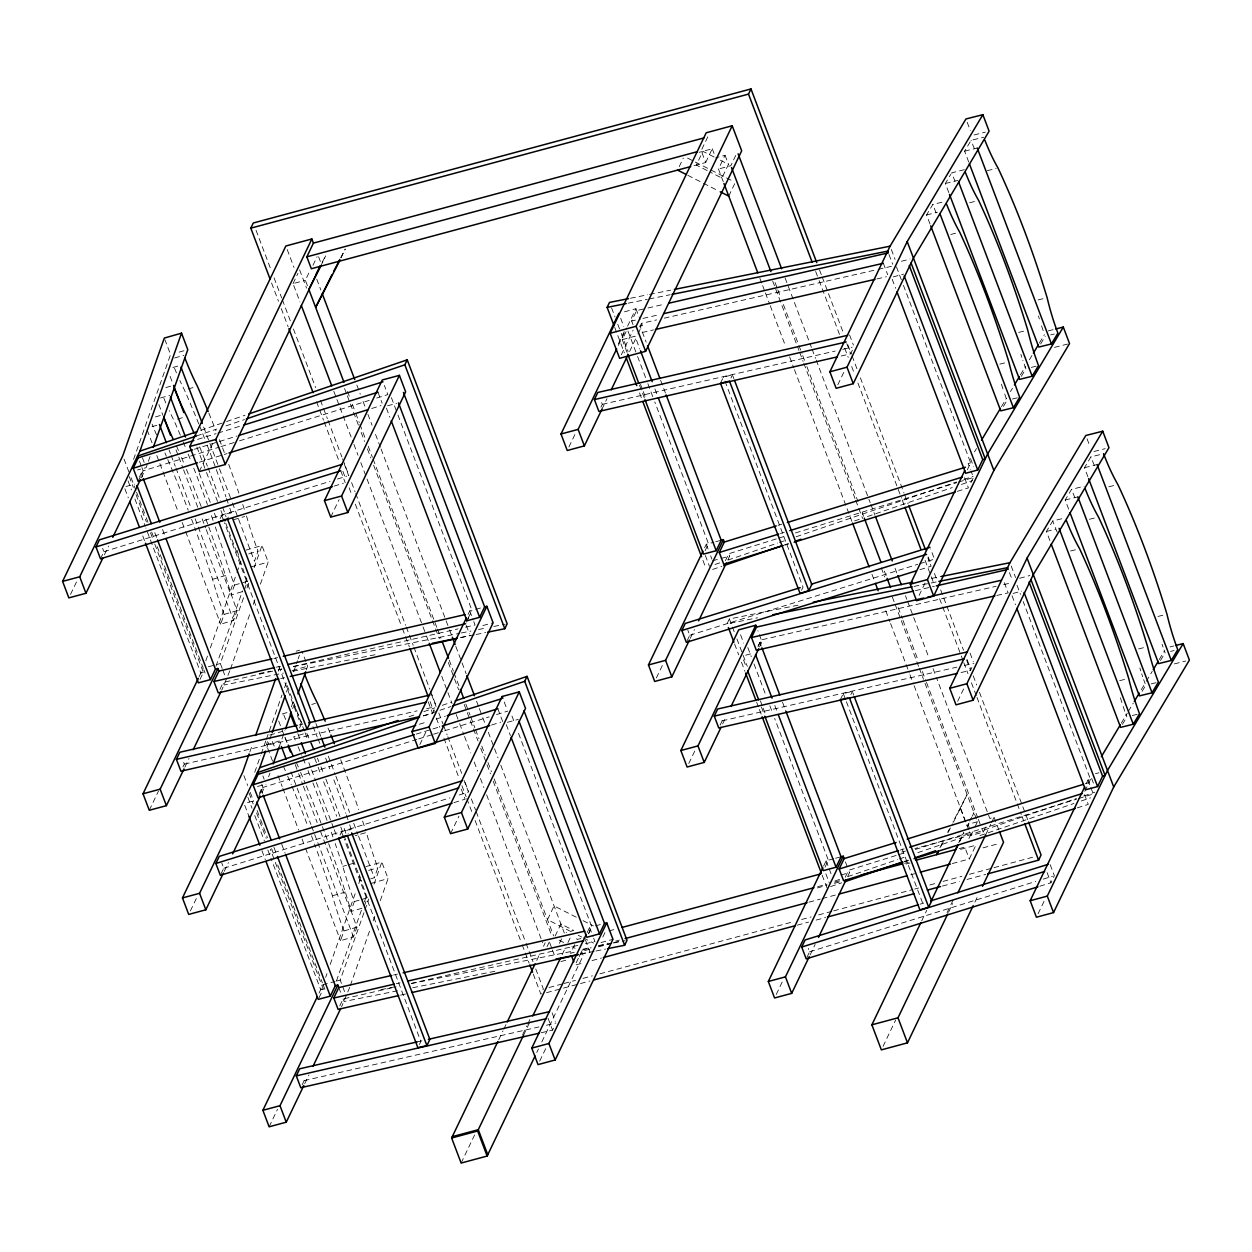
<?xml version="1.0" encoding="UTF-8"?>
<svg xmlns="http://www.w3.org/2000/svg" width="1252" height="1252" viewBox="0 0 1252 1252"><rect width="100%" height="100%" fill="white"/><g stroke="black" fill="none" stroke-linecap="round" stroke-linejoin="round"><path stroke-width="0.75" stroke-dasharray="5 3.75" d="M133.573 459.39L170.554 354.566L164.935 339.73M150.052 456.589L146.155 467.653L137.595 469.954M205.813 660.79L207.754 655.281M210.352 647.926L236.299 574.371M236.941 572.54L240.838 561.506M208.802 527.076A404.427 96.748 73.8 0 1 225.516 575.513A105.45 25.228 73.8 0 0 237.051 610.663L233.623 620.397L220.681 624.153L224.108 614.419A105.45 25.228 73.8 0 1 212.574 579.269A404.427 96.748 73.8 0 0 197.018 533.994M242.059 591.742L230.978 594.966L234.468 585.075A102.351 24.492 73.8 0 1 222.966 549.847A391.954 93.759 73.8 0 0 215.313 526.998M215.954 666.267L242.544 590.866M245.142 583.51L247.082 578.001M244.5 589.567L247.395 581.319A102.351 24.492 73.8 0 1 240.368 561.099M246.519 515.981A102.351 24.492 73.8 0 0 258.022 551.193L254.485 561.24L231.823 501.379M222.214 668.49L220.336 663.544L244.406 595.326M247.004 587.955L248.96 582.43M254.156 567.672L261.965 545.543L244.735 550.473M229.836 670.822L221.698 690.243M230.493 668.975L250.65 611.821M253.248 604.45L255.205 598.925M260.4 584.168L268.21 562.054L261.965 545.543M249.79 752.061L252.388 744.705M278.32 671.15L280.276 665.626M254.735 772.234L260.572 755.692M261.214 753.845L265.768 740.981M266.41 739.134L281.982 695.001M284.58 687.645L286.52 682.137M272.545 761.106L266.363 744.783L267.505 741.528M266.926 747.397L271.481 734.486M286.442 692.09L287.741 688.397M293.594 671.808L297.491 660.743M298.132 658.896L299.447 655.219M291.34 706.895L293.078 701.949A107.312 25.666 73.8 0 0 298.618 715.737M268.617 776.803L269.916 773.11M279.024 747.303L284.877 730.714M292.686 708.585L293.985 704.892M306.333 669.867L307.632 666.174L302.014 651.337M325.676 977.327L326.975 973.649M330.215 964.447L355.505 892.739M358.761 883.536L360.044 879.859M328.666 843.598A404.427 96.748 73.8 0 1 345.38 892.05A105.45 25.228 73.8 0 0 356.914 927.184L353.487 936.919L340.544 940.675L343.971 930.94A105.45 25.228 73.8 0 1 332.437 895.79A404.427 96.748 73.8 0 0 316.881 850.515M361.922 908.279L350.842 911.487L354.316 901.596A102.351 24.492 73.8 0 1 342.813 866.384A391.954 93.759 73.8 0 0 335.176 843.519M336.459 980.942L361.75 909.234M364.348 901.878L366.946 894.523M364.348 906.088L367.259 897.856A102.351 24.492 73.8 0 1 361.186 880.579M370.655 878.841L374.348 877.762L377.885 867.73A102.351 24.492 73.8 0 1 366.382 832.502L355.302 835.71M344.566 991.615L340.2 980.066L364.254 911.847M364.911 910.016L368.808 898.952M374.019 884.194L381.813 862.08L364.598 866.994M349.699 987.343L341.561 1006.764M350.341 985.496L369.856 930.189M373.112 920.971L375.052 915.447M380.264 900.689L388.073 878.575L381.813 862.08M70.519 594.387L77.233 580.396M139.582 476.762L141.257 473.287L143.792 472.599L141.899 467.606M100.489 558.815L103.885 551.709L102.601 548.329M138.143 481.316L143.135 470.877L219.131 447.183M104.401 554.793L108.595 546.06M141.273 477.841L143.792 472.599M199.271 471.55L212.762 443.396M293.046 283.625L297.976 273.312M307.429 285.722L305.378 280.291L310.324 269.994M312.984 265.299L317.1 256.707M320.715 266.207L325.645 255.909M341.107 257.724L345.223 249.132M220.164 518.563L221.651 515.448L230.431 512.725L227.457 518.923M199.162 676.596L203.215 668.145L163.386 562.946M200.038 679.382L203.372 672.418L153.918 541.834M149.27 810.279L158.472 791.076M219.914 689.382L223.247 682.418L224.218 684.985L283.375 673.122M182.948 766.944L184.31 764.111L183.027 760.715M184.826 767.194L189.021 758.446M330.7 517.123L339.089 499.642M190.382 910.908L197.08 896.917M259.446 793.283L261.12 789.809L263.64 789.12L261.762 784.143M221.025 873.912L223.748 868.246L221.823 863.16M258.835 796.1L262.998 787.398L416.853 739.431M224.264 871.329L228.459 862.581M261.965 792.626L263.64 789.12M299.494 728.038L300.981 724.939L224.421 522.741M340.028 835.084L341.514 831.985L350.294 829.247L348.056 833.895M679.21 166.672L683.326 158.081M468.06 614.403L469.735 610.913L471.941 610.319L397.604 414.036M467.763 619.004L471.941 610.319M466.48 622.009L470.642 613.323M707.771 136.891L701.183 150.631L705.69 162.525L692.559 166.062M423.223 715.784L432.691 713.609L435.399 707.943M419.843 744.58L426.541 730.589M568.924 446.995L576.468 431.251M618.363 343.815L624.232 331.577M705.69 162.525L712.263 148.785L699.148 152.321M618.347 345.442L626.72 327.946M627.565 326.209L635.938 308.712L622.244 312.405M627.08 352.375L622.26 339.668L627.268 329.229M633.027 324.659L631.65 321.013L636.642 310.574L646.11 308.399M621.305 354.801L633.121 330.137M319.025 993.133L323.079 984.682L335.066 981.443M600.929 407.166L602.29 404.333L601.007 400.937M639.819 326.835L641.478 323.345L656.627 319.902M319.072 997.641L323.235 988.955L270.354 849.279M601.962 409.154L606.985 398.668M629.615 351.452L637.158 335.708M637.988 333.955L642.182 325.207L641.478 323.345M723.265 181.681L718.476 169.036L725.064 155.295L715.69 157.815L728.476 164.325L721.903 178.066L710.698 172.369M269.133 1126.8L277.49 1109.35M735.753 155.404L730.824 165.702L718.476 169.036M339.777 1005.904L343.095 998.955L396.117 986.858M302.139 1084.889L304.173 1080.632L302.89 1077.252M728.742 196.126L735.331 182.385M304.69 1083.716L308.884 1074.967M450.563 833.66L458.952 816.163M720.463 383.222L723.437 377.008L732.467 374.943L733.844 378.589M730.98 378.057L732.467 374.943M419.357 1044.575L420.844 1041.461L344.269 839.263M704.594 547.781L706.269 544.276L713.922 542.21M705.142 550.645L708.476 543.681L654.796 401.923M656.377 677.942L663.075 663.951M687.019 640.946L689.742 635.28L687.817 630.194M725.393 560.708L728.727 553.76L776.929 538.72M690.259 638.363L694.453 629.615M727.96 559.66L729.634 556.154L728.727 553.76M498.734 1039.739L502.96 1030.912M503.805 1029.16L506.34 1023.87M536.732 960.409L540.113 953.367M543.493 946.309L545.183 942.787M547.061 946.653L549.534 941.504M555.168 936.011L560.927 923.992L573.713 930.502L566.217 932.521M559.409 943.319L561.866 938.171M461.127 1163.061L474.618 1134.922M522.647 1034.653L526.873 1025.873M527.702 1024.105L530.238 1018.831M523.539 1035.201L531.083 1019.457M562.101 954.728L565.45 947.733M567.954 942.521L570.427 937.372M841.188 356.006L850.656 353.831L852.69 349.574M837.807 384.802L844.521 370.811M798.072 605.185L729.368 618.957L726.989 623.903L757.538 617.784M574.668 944.681L570.552 953.273L574.308 952.256M587.078 932.677L589.598 927.435L591.789 926.84L518.156 732.373M588.471 933.789L591.789 926.84M588.847 933.319L590.506 929.845L586.718 930.706M578.346 958.296L575.059 965.167L584.481 962.616M579.175 956.575L581.648 951.426L591.069 948.875M536.748 1052.494L538.438 1048.973M541.819 1041.914L583.197 955.542L581.648 951.426M541.193 1032.744L552.539 1030.146L553.9 1027.297M539.706 1061.101L546.404 1047.11M602.791 937.106L605.264 931.957M688.788 763.517L695.486 749.525M720.103 725.111L722.154 720.855L720.87 717.474M758.18 645.813L759.839 642.323L762.045 641.744L757.883 630.758M758.008 646.83L761.341 639.882L996.122 586.312M722.654 723.938L726.019 716.942M759.526 646.987L762.045 641.744M801.53 590.271L803.017 587.157L723.437 377.008M840.327 699.743L843.3 693.53L852.33 691.48L853.707 695.11M850.844 694.578L852.33 691.48M967.327 469.797L970.66 462.833L902.661 283.265M970.91 482.662L973.414 477.45L970.942 470.955M919.078 595.451L925.776 581.46M823.613 866.055L826.132 860.797L833.785 858.747M825.005 867.167L828.339 860.202L774.659 718.445M776.24 994.479L782.938 980.488M845.256 877.229L848.59 870.281L896.776 855.257M806.883 957.483L809.606 951.802L808.322 948.421M810.122 954.885L815.146 944.384M847.823 876.181L849.498 872.691L848.59 870.281M961.051 672.527L970.519 670.368L971.881 667.519M957.67 701.323L964.369 687.332M939.955 847.792L943.241 840.921M953.429 822.126L967.06 794.691L952.944 822.079M958.703 842.737L963.696 832.564M921.691 920.862L926.746 910.298M959.674 841.579L963.837 832.893M968.97 823.065L967.327 826.492L960.472 808.432M972.256 816.194L973.899 812.751L969.643 821.015M968.907 838.496L971.364 833.347L914.915 848.543M985.668 827.024L983.196 832.173L970.848 835.491L974.15 828.621M974.964 826.915L977.436 821.75L924.179 681.104M952.318 863.551L969.283 858.982L975.871 845.241L957.013 850.311M883.051 1046.359L895.696 1019.973M947.091 912.677L953.836 898.607M948.547 912.254L952.772 903.459M985.637 834.865L990.692 824.317M991.537 822.564L994.057 817.274L989.784 818.432L936.543 677.833M974.901 902.129L978.266 895.102M1086.313 783.549L1087.988 780.043L1090.523 779.37L1023.213 601.602M1084.795 791.311L1090.523 779.37M1039.817 886.213L1050.944 882.754L1054.341 875.664L1049.849 863.802M1038.096 913.725L1044.81 899.734M322.187 262.372L325.598 255.768M340.747 257.693L345.161 249.132M947.654 832.361L949.423 828.934M941.066 846.102L944.603 839.247M948.124 832.408L952.537 823.847M959.658 841.36L963.915 833.096M930.017 224.03L926.574 214.953L932.834 204.467L945.479 201.322M948.781 192.558L945.338 183.496L950.784 174.357M968.735 162.056L964.619 151.179L971.067 140.349L983.712 137.219M974.494 451.878L976.497 448.529M1001.443 406.681L1006.436 398.308M1010.427 391.61L1012.43 388.261M1020.411 374.88L1025.404 366.507M1029.394 359.809L1032.399 354.785M1039.379 343.079L1044.371 334.707M1003.447 406.352L1007.015 400.358A105.45 36.261 76.1 0 1 1003.963 391.86M1021.335 376.336L1025.873 368.73A102.351 35.197 76.1 0 1 1022.821 360.2M1040.647 343.971L1045.248 336.24M1049.88 540.551L1046.437 531.474L1052.697 520.988L1065.342 517.858M1068.645 509.079L1065.202 500.017L1071.555 489.36L1084.201 486.214M1087.91 476.777L1084.467 467.7L1090.93 456.87L1103.575 453.74M1121.307 723.202L1127.301 713.155M1128.302 711.48L1133.295 703.123M1141.276 689.727L1145.267 683.029M1146.269 681.354L1152.247 671.322M1159.242 659.601L1164.235 651.228M1122.402 724.376L1126.878 716.88A105.45 36.261 76.1 0 1 1125.83 714.078M1142.106 691.339L1145.736 685.251A102.351 35.197 76.1 0 1 1143.671 679.601M1160.494 660.508L1165.111 652.777A102.351 35.197 76.1 0 1 1164.063 649.96M200.743 430.375L224.703 422.19M226.549 421.548L244.985 415.257M196.533 435.946L216.799 429.029M226.017 425.883L244.453 419.577M714.986 564.48L720.51 562.602M727.881 560.082L777.664 543.071M779.511 542.445L786.882 539.925M796.1 536.779L956.481 481.989M963.852 479.469L973.07 476.323M712.607 569.441L721.825 566.295M784.503 544.886L788.197 543.618M854.553 520.942L860.093 519.064M867.464 516.544L952.256 487.576M961.473 484.43L972.538 480.643M409.091 716.676L416.462 714.156M423.833 711.637L434.898 707.85M442.269 705.33L451.487 702.184M423.301 715.956L438.059 710.917M439.906 710.291L450.955 706.504M834.849 881.017L840.374 879.123M847.745 876.603L897.527 859.608M899.359 858.966L906.745 856.446M917.794 852.675L1076.329 798.51M1083.716 796.006L1094.764 792.219M830.624 886.588L841.688 882.817M904.367 861.407L908.06 860.14M979.94 835.585L1073.966 803.471M1081.337 800.951L1090.555 797.806M220.994 446.604L237.677 441.408M239.523 440.829L369.277 400.374M376.695 398.058L387.823 394.599L384.364 385.475M199.303 462.238L227.113 453.568M371.703 408.496L380.968 405.601M103.885 551.709L330.09 481.347M337.508 479.031L346.773 476.151M334.096 486.12L343.377 483.241M778.775 538.141L786.193 535.84M795.458 532.945L956.731 482.662M958.578 482.083L973.414 477.45M784.894 545.105L788.603 543.947M957.295 491.347L968.406 487.889L964.103 476.511M689.742 635.28L917.794 564.323M919.641 563.744L934.477 559.128L930.627 548.971M919.954 569.691L931.081 566.233L927.873 557.766M418.7 738.852L431.674 734.814M433.536 734.235L442.801 731.34M444.663 730.777L489.141 716.895M496.559 714.595L507.686 711.12M491.567 725.018L500.831 722.138M223.748 868.246L449.953 797.868M459.218 794.989L468.483 792.093L463.991 780.246M453.96 802.657L465.087 799.183L460.595 787.336M898.639 854.678L904.194 852.941M915.322 849.466L1076.579 799.183M1078.441 798.604L1093.262 793.971L1090.805 787.477M904.758 861.642L908.467 860.484M1077.143 807.884L1088.27 804.41L1084.576 794.66M920.063 904.194L923.773 903.036M809.606 951.802L1035.795 881.424M1043.213 879.123L1052.494 876.243M197.534 439.405L216.08 433.646M217.926 433.067L240.181 426.149M194.389 449.249L237.051 436.009M778.087 525.37L781.796 524.228M780.512 533.508L784.221 532.35M419.389 724.251L426.807 721.95M436.087 719.071L445.352 716.191M416.243 734.11L440.36 726.63M1085.249 783.768L1088.958 782.61M900.36 850.03L904.069 848.887M174.607 357.978L183.841 355.302M172.917 367.493L180.304 365.349M165.827 387.572L171.368 385.96M188.191 388.996L193.731 387.384M160.491 397.995L169.724 395.319M155.483 416.916L161.023 415.304M152.04 426.65L157.595 425.038M177.549 419.123L183.105 417.511M233.592 519.721L244.672 516.513M248.788 553.885L258.022 551.193M212.574 579.269L225.516 575.513M234.468 585.075L247.395 581.319M224.108 614.419L237.051 610.663M311.748 704.453L315.441 703.374M282.201 713.984L287.741 712.372M269.79 735.049L282.733 731.293M266.363 744.783L279.306 741.027L280.667 744.658M342.813 866.384L346.522 865.304M348.369 864.772L355.756 862.628M368.651 870.406L377.885 867.73M332.437 895.79L345.38 892.05M354.316 901.596L359.872 900M361.718 899.452L367.259 897.856M343.971 930.94L356.914 927.184M179.161 352.109L187.784 349.652M250.979 566.968L268.21 562.054M296.223 651.165L299.666 650.179M292.139 670.602L307.632 666.174M370.842 883.489L388.073 878.575M294.799 283.14L305.378 280.291M642.182 325.207L639.975 325.802L646.173 342.156M901.456 261.292L910.016 258.992M622.26 339.668L634.983 336.24L639.803 348.964M387.541 405.805L396.634 403.363M893.208 276.911L903.537 274.125M125.92 486.496L134.527 484.18M208.348 666.768L220.336 663.544M970.66 462.833L968.14 463.522L970.331 469.328M203.372 672.418L200.852 673.106L145.889 528M715.737 541.725L721.183 540.254M475.572 609.333L481.018 607.877M712.513 560.771L719.368 558.924M721.074 558.47L729.634 556.154M482.834 625.562L493.1 622.792M1019.613 578.283L1029.88 575.513M257.458 786.475L266.019 784.175M745.754 655.203L753.031 653.247M507.404 722.326L518.312 719.399M1013.071 593.432L1021.679 591.116M247.505 802.563L254.391 800.701M1095.5 773.705L1098.927 772.781M336.772 980.989L340.2 980.066M323.235 988.955L320.7 989.628L272.623 862.659M835.6 858.246L841.047 856.791M977.436 821.75L967.952 824.317L970.003 829.732M595.436 925.87L600.882 924.399M580.881 938.515L577.141 939.532L575.763 935.917M609.035 930.94L614.701 929.407M901.706 852.111L905.478 851.094M840.937 874.991L849.498 872.691M600.976 942.553L612.964 939.313M581.804 950.237L591.179 947.717M598.675 945.698L608.112 943.147M615.671 941.113L619.443 940.096M817.712 886.698L827.149 884.162M834.693 882.128L840.358 880.594M904.57 863.301L908.342 862.284M959.157 848.606L964.791 847.088L969.283 858.982M598.612 946.841L611.821 943.288M613.715 942.787L621.258 940.753M817.431 887.918L826.852 885.367M834.395 883.349L840.061 881.815M906.088 864.037L909.86 863.019M560.912 961.552L568.345 959.548M983.023 847.854L999.816 843.332M592.039 960.581L601.461 958.046M808.948 902.16L820.279 899.108M822.157 898.607L835.366 895.055M910.814 874.725L914.586 873.708M549.018 987.515L562.226 983.962M564.104 983.462L575.419 980.41M582.962 978.375L592.384 975.84M599.927 973.806L794.097 921.519M801.64 919.484L811.077 916.949M818.605 914.915L831.813 911.362M833.691 910.846L912.88 889.53M914.758 889.014L918.53 887.997M929.845 884.961L935.494 883.427M943.038 881.392L961.896 876.322M969.439 874.287L992.053 868.199M993.947 867.683L1033.526 857.025M546.545 992.679L561.632 988.626M563.51 988.11L578.596 984.056M580.49 983.54L589.911 981.005M797.289 925.15L808.604 922.098M816.132 920.079L825.569 917.528M942.443 886.056L959.423 881.486M966.951 879.452L985.809 874.381M974.072 134.981L985.355 132.133M1048.253 330.872L1053.887 329.448M1054.497 347.383L1067.659 344.05M1093.935 451.502L1105.219 448.654M1169.994 646.924L1173.75 645.985M1174.36 663.904L1185.644 661.04M964.619 151.179L977.264 148.033M964.337 169.693L951.692 172.839A107.312 36.887 76.1 0 0 955.041 181.211M987.186 170.71L996.216 168.472M945.338 183.496L957.983 180.351M969.627 202.746L975.042 201.4M926.574 214.953L937.419 212.261M950.706 234.468L956.121 233.122M1038.096 299.932L1043.511 298.586M1018.721 332.406L1025.951 330.622M1050.663 334.894L1054.278 334.002M999.8 364.129L1007.031 362.329M1031.304 367.384L1038.518 365.584M1012.43 399.012L1019.66 397.228M1084.467 467.7L1097.112 464.57M1108.849 486.793L1116.08 484.993M1065.202 500.017L1077.847 496.872M1089.475 519.283L1094.905 517.937M1046.437 531.474L1055.467 529.236M1070.57 550.99L1075.984 549.644M1157.943 616.453L1165.174 614.654M1138.584 648.927L1145.799 647.143M1170.526 651.431L1174.141 650.524M1119.664 680.65L1126.894 678.866M1151.167 683.905L1158.382 682.121M1132.293 715.534L1139.523 713.75M648.004 307.976L665.031 304.064M631.65 321.013L635.421 320.136M642.996 318.399L660.039 314.502M602.29 404.333L835.131 351.076M842.69 349.339L852.158 347.18M273.828 658.474L277.6 657.597M276.395 667.159L280.182 666.299M299.087 724.986L302.874 724.11M915.478 590.647L934.399 586.296M184.31 764.111L417.151 710.854M426.619 708.695L434.194 706.957M722.154 720.855L956.872 667.159M964.447 665.438L973.915 663.263M393.676 974.995L397.463 974.119M396.258 983.696L400.045 982.82M417.057 1041.93L422.738 1040.631M304.173 1080.632L538.908 1026.937M546.482 1025.216L555.935 1023.056M664.202 318.165L876.259 269.79M878.153 269.368L891.408 266.332M642.166 332.484L653.528 329.902M876.948 278.93L886.416 276.77M225.141 681.996L276.254 670.336M278.147 669.898L281.935 669.038L278.116 669.71M293.297 666.455L458.029 628.88M465.603 627.158L475.071 624.998L473.804 621.665M280.73 678.615L284.517 677.739M460.611 637.597L470.063 635.437M1003.697 584.59L1011.272 582.869M996.795 595.451L1008.157 592.869L1003.212 579.801M411.266 983.399L577.892 945.417M585.466 943.679L594.935 941.52L593.667 938.186M400.593 995.137L406.274 993.838M580.458 954.118L589.927 951.958L585.513 940.268M630.507 298.226L647.675 294.783M649.585 294.392L670.587 290.182M628.128 303.172L647.221 299.353M649.131 298.962L670.117 294.752M259.039 673.529L270.479 671.244M293.391 666.643L459.437 633.356M461.346 632.964L470.893 631.055M478.53 629.521L486.167 627.988M493.804 626.47L505.245 624.169M292.921 671.213L376.899 654.373M460.892 637.534L474.242 634.858M476.151 634.482L485.698 632.557M931.676 578.393L941.222 576.483M914.038 586.405L936.95 581.82M380.796 989.675L396.07 986.607M411.345 983.556L573.572 951.019M583.119 949.11L590.756 947.576M598.393 946.043L611.743 943.366M613.652 942.991L625.108 940.69M397.51 990.802L344.081 1001.522L343.095 998.955M412.784 987.734L494.853 971.286M580.74 954.071L594.105 951.379M596.015 951.004L605.561 949.094M714.094 157.001L702.888 151.304L696.315 165.045L709.101 171.555M687.551 158.096L733.625 181.524M687.802 175.311L718.507 190.93M576.264 917.2L554.073 905.916L547.5 919.657L569.676 930.94M583.088 920.674L593.323 925.885M578.205 935.275L581.617 937.012M583.322 937.889L593.558 943.085M559.143 940.174L567.14 944.243M571.929 946.668L575.137 948.296M967.186 122.258L970.316 130.505M1087.049 438.795L1089.553 445.383M891.33 249.477L895.07 259.367M970.503 458.576L973.633 466.824M1011.193 565.998L1015.56 577.548M1091.619 778.4L1094.107 784.988M896.479 266.942L901.972 281.45M1017.031 585.279L1020.458 594.356M888.967 254.485L892.676 264.266M1009.456 572.633L1012.539 580.803M1087.988 780.043L1090.195 785.865M892.175 279.196L895.603 288.257M1012.039 595.717L1015.466 604.779M883.364 263.28L887.684 274.704M849.56 334.894L853.41 345.051M970.065 653.106L973.273 661.572M819.528 269.947L821.609 275.424M822.298 277.255L843.754 333.94M847.917 344.895L851.376 354.05M852.064 355.865L856.916 368.667M860.374 377.807L903.991 492.991M904.68 494.822L908.138 503.961M928.217 556.983L930.987 564.292M934.446 573.432L937.216 580.756M940.69 589.895L963.524 650.226M966.998 659.366L970.457 668.505M973.227 675.83L976.685 684.969M979.455 692.278L1027.923 820.263M846.806 343.674L850.656 353.831M966.669 660.195L970.519 670.368M1047.095 872.597L1050.944 882.754M815.662 271.449L818.432 278.758M819.137 280.589L839.904 335.442M844.74 348.244L848.214 357.383M851.673 366.523L854.443 373.832M857.902 382.971L901.518 498.155M902.207 499.986L904.288 505.464M925.056 560.317L930.596 574.95M931.285 576.765L934.055 584.089M939.595 598.706L963.132 660.868M963.821 662.699L967.984 673.67M971.442 682.809L976.294 695.611M976.983 697.442L1021.288 814.457M1021.976 816.273L1024.058 821.766M994.057 817.274L998.799 829.81M785.114 277.96L811.39 347.336M812.078 349.167L815.537 358.291M816.226 360.122L870.156 502.553M870.86 504.368L875.007 515.323M895.055 568.283L897.121 573.76M905.431 595.67L906.808 599.317M907.497 601.148L928.937 657.754M933.084 668.709L935.854 676.017M775.082 282.561L777.148 288.038M777.836 289.869L780.606 297.178M783.376 304.486L802.047 353.784M802.735 355.599L806.194 364.739M806.883 366.554L858.043 501.676M862.19 512.631L863.583 516.293M884.319 571.068L887.089 578.361M898.153 607.58L902.301 618.535M902.989 620.366L918.201 660.54M922.348 671.495L925.807 680.618M926.496 682.45L977.671 817.572M978.36 819.387L981.13 826.696M981.818 828.527L983.196 832.173M725.064 155.295L728.476 164.325M772.672 281.043L798.964 350.45M799.652 352.281L803.111 361.421M803.815 363.236L854.991 498.421M855.695 500.252L862.612 518.516M881.283 567.845L884.741 576.969M892.347 597.063L894.429 602.541M895.117 604.372L918.639 666.487M919.328 668.302L923.475 679.273M712.263 148.785L715.002 156.015M759.87 278.335L761.952 283.813M762.64 285.644L764.706 291.121M765.41 292.952L769.557 303.907M770.246 305.738L785.458 345.928M789.621 356.883L793.768 367.853M794.457 369.669L851.876 521.302M871.94 574.277L874.006 579.754M885.774 610.804L889.922 621.774M890.61 623.59L909.281 672.919M909.985 674.75L913.444 683.874M914.132 685.705L968.782 830.013M969.471 831.844L970.848 835.491M843.3 693.53L922.88 903.694M635.938 308.712L640.101 319.698M845.429 861.939L847.322 866.947M660.633 380.326L665.438 393.05M759.839 642.323L761.216 645.969M782.547 702.309L785.99 711.386M654.937 388.934L657.003 394.396M774.8 705.471L777.555 712.732M627.956 331.044L636.892 354.676M637.581 356.491L647.221 381.938M647.91 383.754L654.107 400.108M747.82 647.566L751.263 656.658M754.001 663.936L765.708 694.829M769.839 705.737L771.905 711.183M620.695 318.274L623.809 326.522M706.269 544.276L708.147 549.221M710.651 555.825L711.887 559.128M740.558 634.795L743.672 643.043M826.132 860.797L828.636 867.401M829.262 869.044L831.125 874.006M611.571 307.898L615.014 316.991M617.784 324.268L620.538 331.561M621.227 333.376L628.113 351.577M640.523 384.348L642.589 389.81M643.278 391.626L645.343 397.087M705.314 555.45L709.461 566.373M729.368 618.957L734.188 631.697M736.943 638.974L742.467 653.544M743.156 655.359L747.288 666.283M760.387 700.87L762.452 706.331M763.141 708.147L765.895 715.44M825.866 873.802L829.309 882.895M639.475 385.1L644.295 397.823M743.5 659.82L746.255 667.097M761.404 707.067L764.143 714.344M614.716 327.414L624.372 352.892M639.537 392.94L641.603 398.402M702.951 560.411L705.705 567.688M734.58 643.935L738.711 654.859M741.466 662.136L744.909 671.244M756.631 702.184L758.696 707.646M759.385 709.461L761.451 714.923M822.11 875.117L826.946 887.856M391.422 397.682L396.915 412.221M511.958 716.019L514.713 723.296M469.735 610.913L473.178 619.99M504.227 701.996L506.997 709.289M589.598 927.435L593.041 936.512M386.414 408.105L389.857 417.198M506.277 724.642L510.409 735.534M377.979 392.252L382.126 403.207M466.276 625.421L469.437 633.762M497.842 708.773L502.678 721.559M318.603 256.801L321.341 264.031M316.756 279.196L320.856 290.041M356.836 385.037L360.294 394.177M363.064 401.485L365.146 406.963M367.9 414.287L372.063 425.242M375.522 434.381L380.358 447.183M381.062 448.998L448.889 628.113M449.578 629.944L451.643 635.421M455.806 646.392L461.346 661.009M462.035 662.84L466.182 673.811M476.558 701.23L478.64 706.707M479.328 708.538L482.098 715.847M482.787 717.678L485.557 724.986M488.327 732.295L493.867 746.912M494.556 748.743L498.014 757.883M500.784 765.191L564.339 933.022M347.477 391.469L349.558 396.947M352.328 404.255L355.099 411.564M355.787 413.395L359.246 422.534M359.934 424.365L365.474 438.982M368.245 446.291L372.392 457.262M373.096 459.093L436.76 627.236M437.449 629.067L440.907 638.207M449.218 660.133L453.365 671.103M454.069 672.934L459.594 687.551M465.822 704L469.985 714.97M470.674 716.786L474.821 727.756M475.525 729.587L478.984 738.727M481.754 746.035L485.213 755.175M487.983 762.484L491.441 771.623M494.211 778.932L553.65 935.917M299.619 269.884L306.537 288.132M344.566 388.558L346.647 394.036M347.336 395.867L358.401 425.085M361.155 432.394L364.614 441.518M367.384 448.826L370.842 457.95M373.612 465.259L439.295 638.723M448.279 662.449L453.819 677.066M454.507 678.881L458.655 689.836M464.179 704.453L478.014 740.965M480.784 748.273L486.308 762.875M486.997 764.706L490.455 773.83M493.225 781.138L551.991 936.339M287.209 249.555L293.985 267.459M549.753 942.866L551.788 948.233M552.461 950.018L554.495 955.386M293.735 285.44L299.948 301.873M333.83 391.344L339.37 405.961M340.059 407.776L353.189 442.472M353.893 444.303L358.041 455.258M360.795 462.567L366.335 477.168M367.024 479L422.347 625.061M423.035 626.892L425.79 634.201M426.494 636.032L428.56 641.509M441.706 676.19L447.23 690.807M447.919 692.622L452.066 703.577M456.213 714.532L458.983 721.841M459.672 723.672L463.819 734.627M464.523 736.458L470.736 752.89M474.195 762.014L477.654 771.138M480.424 778.447L483.882 787.571M486.637 794.879L542.648 942.787M256.05 230.305L270.589 268.695M274.047 277.834L281.669 297.945M282.357 299.776L290.667 321.717M293.438 329.026L315.598 387.541M320.434 400.343L327.367 418.622M328.055 420.453L341.906 457.011M342.594 458.842L348.823 475.29M351.593 482.615L355.052 491.754M355.74 493.585L405.585 625.217M406.29 627.049L413.207 645.328M413.896 647.159L429.827 689.21M430.516 691.041L436.056 705.658M438.826 712.967L442.973 723.938M443.678 725.769L447.136 734.908M447.825 736.739L461.675 773.313M465.134 782.453L468.592 791.593M471.362 798.901L475.525 809.872M476.214 811.703L525.37 941.504M526.059 943.335L532.976 961.614M535.746 968.938L543.368 989.049L540.895 994.213L533.274 974.103M344.144 463.725L348.619 475.572M431.596 694.672L436.087 706.519M552.101 1012.884L555.293 1021.35M271.574 282.999L278.507 301.294M281.262 308.602L288.195 326.882M316.584 401.845L323.501 420.124M324.19 421.955L339.433 462.176M342.892 471.315L345.662 478.624M349.12 487.779L351.89 495.088M355.349 504.227L401.735 626.72M402.424 628.551L409.357 646.83M430.125 701.683L433.583 710.823M436.353 718.132L439.812 727.271M443.959 738.242L459.202 778.462M461.972 785.787L466.12 796.757M466.808 798.588L472.348 813.205M475.118 820.514L521.505 943.022M522.194 944.837L529.126 963.132M340.747 470.815L345.223 482.662M428.2 701.762L432.691 713.609M548.063 1018.283L552.539 1030.146M203.653 427.01L209.147 441.533M209.835 443.349L218.771 466.918M219.46 468.733L231.135 499.564M315.958 723.593L320.762 736.286M328.321 756.239L335.192 774.378M335.88 776.193L349.621 812.47M353.737 823.346L357.853 834.239M358.541 836.054L374.348 877.762M170.115 376.351L172.854 383.613M196.908 447.089L205.829 470.674M206.517 472.489L217.504 501.504M220.947 510.581L225.063 521.458M225.751 523.273L240.853 563.181M287.224 685.626L304.392 730.965M305.081 732.78L307.835 740.042M314.706 758.18L317.445 765.426M318.133 767.241L320.888 774.503M323.626 781.764L336.678 816.226M340.794 827.102L361.405 881.518M221.651 515.448L223.732 520.926M341.514 831.985L343.58 837.447M199.271 473.319L210.258 502.334M214.374 513.21L217.128 520.472M297.835 733.609L300.59 740.871M308.821 762.625L310.887 768.071M311.576 769.886L315.692 780.763M316.38 782.578L333.548 827.932M334.237 829.747L336.303 835.178M158.847 404.506L162.979 415.398M176.031 449.859L178.081 455.29M178.77 457.105L182.902 467.998M183.575 469.813L198.004 507.905M202.12 518.782L205.563 527.843M206.251 529.659L230.978 594.966M278.711 721.042L284.204 735.55M284.893 737.365L286.958 742.796M295.206 764.565L297.945 771.827M298.633 773.642L302.749 784.519M303.438 786.334L317.179 822.611M320.606 831.672L350.842 911.487M169.051 449.891L170.429 453.521M171.117 455.337L175.233 466.213M175.922 468.029L191.04 507.936M195.155 518.813L233.623 620.397M290.98 771.858L310.887 824.458M311.576 826.273L353.487 936.919M147.188 430.062L151.993 442.754M156.797 455.462L178.097 511.692M182.213 522.569L184.967 529.831M185.656 531.646L220.681 624.153M278.038 775.614L282.154 786.491M282.842 788.306L298.649 830.029M302.076 839.09L304.831 846.352M305.504 848.167L340.544 940.675M142.415 457.747L144.903 464.351M222.84 670.133L225.329 676.737M262.889 775.927L264.141 779.229M139.426 461.08L141.273 465.979M338.791 987.578L341.264 994.072M141.257 473.287L142.634 476.902M162.541 529.502L164.607 534.948M261.12 789.809L262.482 793.439M281.716 844.224L285.159 853.285M154.794 532.679L156.86 538.125M273.969 847.401L276.723 854.647M124.042 459.061L129.034 472.254M131.1 477.701L135.905 490.393M136.593 492.208L145.514 515.793M146.202 517.608L148.268 523.039M151.695 532.116L154.45 539.377M157.204 546.623L162.697 561.131M203.841 669.804L205.093 673.106M243.905 775.583L247.646 785.489M250.275 792.406L253.702 801.483M257.145 810.545L259.884 817.806M260.572 819.622L267.443 837.76M271.559 848.637L274.313 855.898M277.741 864.96L322.39 982.867M323.079 984.682L325.583 991.271M129.191 476.527L133.322 487.419M136.061 494.665L146.374 521.881M150.49 532.757L153.229 540.019M249.054 793.048L253.17 803.941M256.613 813.002L266.222 838.402M128.033 480.831L131.476 489.908M134.903 498.969L145.216 526.184M247.896 797.367L252.012 808.244M254.766 815.506L264.375 840.89M267.818 849.967L271.934 860.844M124.887 488.781L128.314 497.842M142.744 535.934L144.809 541.38M244.75 805.302L248.866 816.179M261.918 850.64L265.346 859.717M1021.851 357.305A102.351 35.197 76.1 0 1 1020.896 354.363M936.167 212.84A110.567 38.014 76.1 0 1 932.834 204.467M974.416 148.738A107.312 36.887 76.1 0 1 971.067 140.349M1043.182 330.591A102.351 35.197 76.1 0 1 1041.226 324.816M1039.363 318.931A102.351 35.197 76.1 0 1 1038.471 315.942M1002.977 388.949A105.45 36.261 76.1 0 1 1001.115 383.081M176.422 445.868A404.427 96.748 73.8 0 1 178.582 450.83M181.462 457.512A404.427 96.748 73.8 0 1 184.31 464.289M186.454 469.422A404.427 96.748 73.8 0 1 201.822 508.265M205.923 519.189A404.427 96.748 73.8 0 1 208.239 525.496M164.92 452.911A404.427 96.748 73.8 0 1 166.359 456.244M167.799 459.594A404.427 96.748 73.8 0 1 188.207 510.206M191.619 519.283A404.427 96.748 73.8 0 1 195.875 530.832M198.786 423.927A391.954 93.759 73.8 0 0 184.482 390.061A107.312 25.666 73.8 0 1 179.865 380.545M199.491 425.68A391.954 93.759 73.8 0 1 205.093 439.812M207.175 445.164A391.954 93.759 73.8 0 1 215.751 468.045M216.33 469.625A391.954 93.759 73.8 0 1 225.955 496.856M226.502 498.484A391.954 93.759 73.8 0 1 228.161 503.367M229.805 508.249A391.954 93.759 73.8 0 1 231.98 514.791M238.522 555.121A102.351 24.492 73.8 0 1 236.753 549.112M176.454 372.83A107.312 25.666 73.8 0 1 174.2 367.446M208.896 413.254A391.954 93.759 73.8 0 1 215.939 430.719M219.413 439.624A391.954 93.759 73.8 0 1 225.595 455.916M228.693 464.304A391.954 93.759 73.8 0 1 238.882 493.116M242.731 504.493A391.954 93.759 73.8 0 1 244.907 511.051M180.335 435.18A391.954 93.759 73.8 0 0 173.856 420.202A107.312 25.666 73.8 0 1 169.239 410.672M183.199 441.972A391.954 93.759 73.8 0 1 186.032 448.858M188.16 454.069A391.954 93.759 73.8 0 1 190.977 461.065M193.763 468.154A391.954 93.759 73.8 0 1 207.425 504.509M211.4 515.699A391.954 93.759 73.8 0 1 214.202 523.759M165.827 402.956A107.312 25.666 73.8 0 1 163.574 397.573M156.594 434.929A110.567 26.448 73.8 0 1 152.118 424.146M199.678 446.839A391.954 93.759 73.8 0 1 207.394 466.182M208.098 467.966A391.954 93.759 73.8 0 1 220.368 500.769M222.637 507.138A391.954 93.759 73.8 0 1 226.033 516.779M302.045 723.453A107.312 25.666 73.8 0 1 300.887 720.933M296.286 762.39A404.427 96.748 73.8 0 1 299.165 769.01M300.605 772.359A404.427 96.748 73.8 0 1 304.893 782.516M306.317 785.943A404.427 96.748 73.8 0 1 328.087 842.017M283.343 766.146A404.427 96.748 73.8 0 1 285.503 771.107M287.663 776.115A404.427 96.748 73.8 0 1 291.246 784.566M291.951 786.272A404.427 96.748 73.8 0 1 308.07 826.727M311.482 835.804A404.427 96.748 73.8 0 1 315.723 847.354M312.969 726.676A391.954 93.759 73.8 0 1 317.225 736.99M317.945 738.711A391.954 93.759 73.8 0 1 320.762 745.707M325.645 758.117A391.954 93.759 73.8 0 1 329.777 768.916M333.877 779.84A391.954 93.759 73.8 0 1 345.802 813.393M346.366 815.005A391.954 93.759 73.8 0 1 348.025 819.888M349.668 824.771A391.954 93.759 73.8 0 1 351.828 831.328M360.232 877.621A102.351 24.492 73.8 0 1 359.293 874.647M328.04 728.054A391.954 93.759 73.8 0 1 330.168 733.234M340.654 759.745A391.954 93.759 73.8 0 1 358.745 809.637M362.595 821.03A391.954 93.759 73.8 0 1 365.85 830.858M308.821 737.913A391.954 93.759 73.8 0 0 306.662 732.968L293.719 736.724A391.954 93.759 73.8 0 1 295.895 741.669M317.413 758.18A391.954 93.759 73.8 0 1 318.837 761.623M320.95 766.834A391.954 93.759 73.8 0 1 323.767 773.846M325.864 779.151A391.954 93.759 73.8 0 1 340.215 817.29M344.206 828.48A391.954 93.759 73.8 0 1 346.444 834.912M298.039 746.662A391.954 93.759 73.8 0 1 301.622 755.097M303.062 758.509A391.954 93.759 73.8 0 1 305.895 765.379M308.023 770.59A391.954 93.759 73.8 0 1 310.825 777.602M312.922 782.907A391.954 93.759 73.8 0 1 327.288 821.046M331.264 832.22A391.954 93.759 73.8 0 1 332.954 837.056M287.131 742.405A110.567 26.448 73.8 0 1 284.908 736.927M274.204 746.145A110.567 26.448 73.8 0 1 271.981 740.683M285.675 719.493A107.312 25.666 73.8 0 1 283.437 714.094M1074.905 497.733A107.312 36.887 76.1 0 1 1071.555 489.36M1142.685 676.722A102.351 35.197 76.1 0 1 1141.714 673.826M1140.76 670.884A102.351 35.197 76.1 0 1 1139.852 667.926M1057.173 532.069A110.567 38.014 76.1 0 1 1052.697 520.988M1094.264 465.259A107.312 36.887 76.1 0 1 1090.93 456.87M1163.045 647.127A102.351 35.197 76.1 0 1 1162.044 644.248M1124.812 711.246A105.45 36.261 76.1 0 1 1122.841 705.486M1121.902 702.56A105.45 36.261 76.1 0 1 1120.086 696.628"/><path stroke-width="1.5" d="M85.965 593.276L79.721 576.781L139.911 451.143L181.524 333.157L164.309 338.071L122.79 455.759L62.6 581.382L68.844 597.877L85.965 593.276L102.727 558.298M153.307 447.371L187.784 349.652L181.524 333.157M249.132 753.892L242.653 772.281L182.463 897.919L188.708 914.414L205.829 909.797L223.419 873.067M255.627 735.503L275.737 678.506M205.829 909.797L199.584 893.302L259.774 767.679L265.627 751.09M272.122 732.655L285.127 695.768M273.171 763.892L279.024 747.303M285.534 728.867L291.387 712.278M297.882 693.843L305.691 671.714M197.456 462.817L138.143 481.316L133.197 468.248L138.189 457.825L137.532 456.104L196.533 435.946M332.25 486.699L100.489 558.815L95.997 546.952L99.393 539.862L342.281 464.304M270.197 279.352L250.807 228.161L253.28 222.997L750.981 88.939L816.758 262.623M112.774 537.311L140.427 479.594M316.24 273.938L320.496 265.674L225.266 464.539L199.271 471.55L189.788 446.495L285.863 245.987L311.858 238.975L313.423 243.107L306.834 256.848L311.341 268.742L690.681 166.563M225.266 464.539L215.782 439.499L311.858 238.975M331.936 274.814L315.645 307.397L339.464 261.167M183.997 768.931L166.391 805.662L149.27 810.279L143.025 793.784L198.332 678.349M145.482 543.196L198.379 682.856L210.43 679.601L215.438 669.178L165.984 538.579M166.391 805.662L160.146 789.167L217.973 668.49L215.438 669.178M419.436 716.645L180.914 771.201L176.422 759.354L179.819 752.249L297.193 725.409M278.836 679.038L218.239 692.857L213.935 681.495L218.944 671.056L217.973 668.49M193.215 749.698L220.868 691.98M324.456 500.628L382.283 379.966L399.404 375.35L405.648 391.845L347.821 512.522L330.7 517.123L324.456 500.628L341.577 496.027L399.404 375.35M246.3 418.95L404.834 364.801L407.213 359.84L507.154 623.778L504.791 628.739L487.607 632.182M489.704 725.597L257.99 797.837L253.045 784.785L258.053 774.346L257.396 772.625L419.623 717.208M452.113 803.236L220.352 875.336L215.86 863.489L219.256 856.384L462.144 780.825M232.637 853.833L260.291 796.115M218.677 521.661L298.007 731.152L307.037 729.087L310.011 722.873L232.512 518.203M614.028 325.583L607.126 307.382L609.505 302.436L628.598 298.602M391.234 420.828L466.933 620.742L479.657 617.33L484.649 606.891L486.856 606.297L493.1 622.792L435.289 743.469L418.168 748.086L411.924 731.591L466.386 617.909M601.962 409.154L584.371 445.884L567.25 450.501L561.006 434.006L618.817 313.329M610.131 333.282L706.206 132.775L732.201 125.763L741.685 150.819L645.609 351.327L619.615 358.322L610.131 333.282L636.126 326.271L732.201 125.763M435.289 743.469L429.045 726.974L486.856 606.297M584.371 445.884L578.127 429.389L616.673 348.932M837.4 356.867L598.894 411.423L594.403 399.576L597.799 392.471L847.667 335.317M812.204 262.31L748.508 94.103L750.981 88.939M303.845 1085.468L286.254 1122.183L269.133 1126.8L262.889 1110.305L317.351 996.623M611.179 389.92L627.941 354.942M266.034 861.533L318.243 999.378L330.293 996.138L335.301 985.7L285.847 855.1M286.254 1122.183L280.01 1105.688L337.821 985.027L335.301 985.7M539.299 1033.166L300.777 1087.722L296.286 1075.875L299.682 1068.785L417.057 1041.93M398.699 995.559L338.103 1009.378L333.799 998.016L338.791 987.578L337.821 985.027M313.063 1066.219L340.716 1008.517M444.319 817.165L502.146 696.488L519.267 691.871L525.511 708.366L467.685 829.043L450.563 833.66L444.319 817.165L461.44 812.548L519.267 691.871M452.801 705.878L524.698 681.323L527.076 676.362L627.017 940.315L624.638 945.26L607.47 948.703M426.901 1045.608L347.32 835.46L338.541 838.183L417.871 1047.674L426.901 1045.608L429.874 1039.395L351.671 832.909M689.414 640.101L671.823 676.831L654.702 681.448L648.458 664.953L702.92 551.271M644.983 399.638L703.483 554.12L716.191 550.692L721.183 540.254L666.127 394.865M671.823 676.831L665.579 660.336L723.39 539.659L721.183 540.254M916.245 570.849L686.346 642.37L681.855 630.523L685.251 623.433L800.2 587.658M783.048 545.684L723.734 564.183L719.305 552.508L724.298 542.069L723.39 539.659M698.632 620.867L726.285 563.15M535.058 1056.015L487.138 1156.05L461.127 1163.061L451.643 1138.005L497.889 1041.492M507.185 1022.101L535.058 963.93M829.888 371.797L890.078 246.175L965.934 118.971L982.867 114.683L989.111 131.178L913.444 258.068L853.254 383.691L836.133 388.308L829.888 371.797L847.009 367.196L907.199 241.573L982.867 114.683M487.138 1156.05L477.654 1131.01L523.539 1035.201M532.773 1015.967L560.427 958.234M511.098 737.365L586.797 937.278L599.52 933.851L604.513 923.413L606.719 922.818L612.964 939.313L555.137 1059.99L538.031 1064.607L531.771 1048.112L586.249 934.43M720.98 727.428L704.234 762.405L687.113 767.022L680.853 750.527L738.68 629.85L755.801 625.233L756.505 627.096L751.497 637.534L756.349 650.304L994.902 595.889M555.137 1059.99L548.892 1043.495L606.719 922.818M704.234 762.405L697.974 745.91L755.801 625.233M957.264 673.388L718.742 727.944L714.266 716.097L717.662 709.008L967.53 651.854M731.043 706.441L758.696 648.739M808.823 590.631L729.493 381.156L720.463 383.222L800.044 593.37L808.823 590.631L811.797 584.434L734.548 380.405M1055.765 328.979L1063.292 327.069L1069.537 343.564L993.869 470.455L933.679 596.077L916.558 600.694L910.314 584.199L964.776 470.517M896.98 291.888L965.668 473.272L977.718 470.016L982.726 459.594L909.234 265.518M933.679 596.077L927.435 579.582L987.625 453.96L1063.292 327.069M809.277 956.638L791.687 993.368L774.565 997.969L768.321 981.474L822.783 867.793M764.831 716.16L823.331 870.641L836.054 867.213L841.047 856.791L785.99 711.386M791.687 993.368L785.442 976.857L843.253 856.196L841.047 856.791M1037.971 886.792L806.21 958.891L801.718 947.044L805.114 939.955L918.217 904.758M902.911 862.221L843.598 880.704L839.169 869.029L844.161 858.59L843.253 856.196M818.495 937.388L846.149 879.687M949.752 688.334L1009.941 562.696L1085.797 435.493L1102.73 431.204L1108.975 447.7L1033.307 574.59L973.117 700.212L955.996 704.829L949.752 688.334L966.873 683.717L1027.063 558.095L1102.73 431.204M938.311 851.219L936.668 854.662L938.421 851.235M973.211 905.65L907.481 1042.838L881.361 1049.88L871.877 1024.825L920.846 922.63M930.972 901.487L957.983 845.1M847.557 698.084L840.327 699.743L919.907 909.891L928.687 907.168L931.66 900.955L854.396 696.941M907.481 1042.838L897.997 1017.798L947.717 914.023M957.827 892.911L985.637 834.865M982.476 886.306L1003.541 842.33L999.487 831.594M987.703 873.865L1038.597 860.155L1041.069 854.991L1028.612 822.079M1175.628 645.5L1183.156 643.591L1189.4 660.101L1113.732 786.976L1053.542 912.598L1036.421 917.215L1030.177 900.72L1084.639 787.038M1016.843 608.409L1085.531 789.793L1097.581 786.553L1102.589 776.115L1029.081 582.039M1053.542 912.598L1047.298 896.103L1107.488 770.481L1183.156 643.591M320.715 266.207L308.806 289.322L344.018 382.329M333.689 271.387L339.871 259.414M957.968 844.662L955.417 849.607L915.885 860.249M981.49 440.156L1000.458 408.355M1014.433 384.912L1019.41 376.555M1033.385 353.111L1038.378 344.754M930.706 225.829L1000.755 410.844L1013.4 407.714L1019.66 397.228A105.45 36.261 76.1 0 1 1008.83 361.891A404.427 139.05 76.1 0 0 959.736 232.23A110.567 38.014 76.1 0 1 946.575 204.154M949.47 194.373L1019.519 379.387L1032.164 376.242L1038.518 365.584A102.351 35.197 76.1 0 1 1027.751 330.168A391.954 134.762 76.1 0 0 978.657 200.508A107.312 36.887 76.1 0 1 965.433 172.526M969.424 163.871L1038.8 347.07L1051.445 343.94L1057.893 333.11A102.351 35.197 76.1 0 1 1047.126 297.679A391.954 134.762 76.1 0 0 998.016 168.034A107.312 36.887 76.1 0 1 984.808 140.052M1101.353 756.678L1120.305 724.877M1134.281 701.449L1139.273 693.076M1153.248 669.648L1158.241 661.275M1051.242 544.182L1120.618 727.381L1133.263 724.235L1139.523 713.75A105.45 36.261 76.1 0 1 1128.694 678.412A404.427 139.05 76.1 0 0 1079.6 548.752A110.567 38.014 76.1 0 1 1066.422 520.691M1070.006 512.71L1139.383 695.909L1152.028 692.779L1158.382 682.121A102.351 35.197 76.1 0 1 1147.614 646.689A391.954 134.762 76.1 0 0 1098.505 517.029A107.312 36.887 76.1 0 1 1085.296 489.047M1088.598 478.593L1158.648 663.591L1171.293 660.461L1177.756 649.631A102.351 35.197 76.1 0 1 1166.974 614.216A391.954 134.762 76.1 0 0 1117.879 484.555A107.312 36.887 76.1 0 1 1103.575 453.74M139.911 451.143L197.065 431.627M248.679 413.989L407.213 359.84M723.672 565.654L782.657 545.512M795.568 541.099L801.092 539.205M259.774 767.679L398.026 720.448M455.18 700.932L527.076 676.362M845.382 881.549L902.52 862.033M915.431 857.62L935.698 850.703M228.96 452.989L367.994 409.654M95.997 546.952L340.747 470.815M220.43 521.114L227.457 518.923L307.037 729.087M794.175 542.226L955.433 491.926M811.327 584.199L929.986 547.28M681.855 630.523L926.59 554.37M215.86 863.489L458.748 787.915M914.023 858.747L1075.296 808.463M931.191 900.72L1048.002 864.381M801.718 947.044L1044.606 871.47M138.189 457.825L193.825 440.547M243.89 425.007L382.987 381.813M133.197 468.248L192.542 449.828M238.897 435.43L377.979 392.252M724.298 542.069L776.224 525.95M787.351 522.507L965.402 467.231M719.305 552.508L778.65 534.088M789.777 530.629L962.256 477.09M258.053 774.346L415.68 725.409M447.214 715.612L500.988 698.913M253.045 784.785L414.396 734.689M442.206 726.05L497.842 708.773M844.161 858.59L896.088 842.486M907.215 839.028L1083.403 784.331M839.169 869.029L898.513 850.609M909.641 847.15L1082.119 793.611M250.807 228.161L748.508 94.103M313.423 243.107L703.984 137.908M306.834 256.848L697.411 151.649M189.788 446.495L215.782 439.499M561.006 434.006L578.127 429.389M62.6 581.382L79.721 576.781M982.726 459.594L985.246 458.905L911.08 263.014M910.314 584.199L927.435 579.582M143.025 793.784L160.146 789.167M648.458 664.953L665.579 660.336M411.924 731.591L429.045 726.974M680.853 750.527L697.974 745.91M182.463 897.919L199.584 893.302M1102.589 776.115L1105.109 775.442L1030.928 579.535M622.26 927.372L820.514 873.974M625.108 938.577L813.925 887.715M861.141 875.007L902.676 863.817M603.354 957.545L807.071 902.676M839.137 894.038L907.043 875.743M920.251 872.19L950.424 864.052M593.683 979.987L795.396 925.666M827.447 917.027L914.179 893.678M927.372 890.109L940.565 886.557M1030.177 900.72L1047.298 896.103M262.889 1110.305L280.01 1105.688M768.321 981.474L785.442 976.857M531.771 1048.112L548.892 1043.495M452.285 1136.675L478.28 1129.68L487.764 1154.72M451.643 1138.005L477.654 1131.01M871.877 1024.825L897.997 1017.798M668.818 303.203L888.357 252.857L887.699 251.136L672.027 294.376M663.81 313.626L883.364 263.28M594.403 399.576L846.164 341.984M218.944 671.056L271.934 658.896M283.281 656.298L464.962 614.622M213.935 681.495L274.501 667.598M287.741 664.562L465.65 623.746M308.555 722.811L429.702 695.11M176.422 759.354L426.306 702.2M756.505 627.096L913.584 591.069M936.293 585.873L1006.326 569.817M751.497 637.534L923.726 598.033M927.513 597.173L1001.334 580.239M714.266 716.097L964.134 658.943M338.791 987.578L391.782 975.433M403.144 972.82L584.825 931.144M333.799 998.016L394.364 984.119M407.604 981.083L583.62 940.706M428.403 1039.332L549.565 1011.632M296.286 1075.875L546.169 1018.721M655.422 329.464L875.054 279.352M290.198 676.456L456.823 638.457M411.955 992.539L578.565 954.54M674.405 289.415L890.078 246.175M607.126 307.382L626.219 303.563M432.253 643.278L457.074 638.301M813.346 602.118L912.598 582.227M941.222 576.483L1009.941 562.696M772.797 614.732L912.129 586.797M938.859 581.429L1007.563 567.657L1008.22 569.378M555.935 959.032L576.922 954.822M677.567 170.1L686.096 174.435M720.213 191.791L728.742 196.126M977.264 148.033L1051.445 343.94M1097.112 464.57L1171.293 660.461M958.672 182.166L1032.164 376.242M1077.847 496.872L1152.028 692.779M939.908 213.623L1013.4 407.714M1059.082 528.344L1133.263 724.235M907.199 241.573L993.869 470.455M1027.063 558.095L1113.732 786.976M904.226 275.941L977.718 470.016M1024.089 592.462L1097.581 786.553M908.842 505.792L925.447 549.675M904.977 507.295L920.909 549.346M1024.746 823.597L1038.597 860.155M847.009 367.196L853.254 383.691M966.873 683.717L973.117 700.212M738.101 153.793L781.655 268.82M875.696 517.154L892.285 560.974M897.825 575.591L901.283 584.715M731.512 167.533L770.919 271.606M864.271 518.109L880.86 561.929M887.089 578.361L890.548 587.501M723.953 183.481L757.789 272.858M852.565 523.117L869.17 566.968M875.398 583.401L878.153 590.709M849.357 697.677L928.687 907.168M647.55 345.802L659.945 378.511M761.905 647.785L779.808 695.032M636.126 326.271L645.609 351.327M640.492 350.779L652.182 381.672M658.38 398.026L716.191 550.692M755.535 654.577L772.046 698.193M778.243 714.548L836.054 867.213M627.768 354.206L638.786 383.284M747.632 670.728L758.649 699.805M626.438 358.354L636.767 385.663M642.98 402.033L701.574 556.764M728.367 627.549L733.891 642.12M745.597 673.06L755.942 700.369M762.155 716.739L821.422 873.286M404.834 364.801L504.791 628.739M524.698 681.323L624.638 945.26M403.441 392.439L484.649 606.891M523.993 710.776L604.513 923.413M398.449 402.862L479.657 617.33M519.001 721.215L599.52 933.851M502.146 696.488L502.85 698.35M322.233 293.657L354.754 379.559M452.348 637.252L455.118 644.561M466.871 675.642L474.492 695.736M571.835 956.669L573.776 961.755M442.3 641.853L448.529 658.302M460.298 689.382L463.756 698.506M301.341 305.535L331.764 385.866M429.248 643.325L440.313 672.543M288.883 328.713L313.11 392.705M410.046 648.661L428.043 696.19M529.815 964.948L532.585 972.272M341.577 496.027L347.821 512.522M461.44 812.548L467.685 829.043M180.992 367.165L202.276 423.395M300.856 683.686L315.269 721.778M321.451 738.101L324.894 747.162M173.543 385.428L183.856 412.628M170.413 397.134L185.531 437.042M290.276 713.656L295.081 726.348M301.262 742.671L305.394 753.563M163.668 417.213L170.538 435.352M288.336 746.427L290.386 751.873M159.442 424.506L166.313 442.645M281.356 746.474L286.16 759.166M143.307 478.718L159.802 522.256M263.17 795.255L279.665 838.777M136.938 485.526L151.367 523.618M157.549 539.941L210.43 679.601M256.801 802.047L271.23 840.139M277.412 856.462L330.293 996.138M129.692 501.473L139.301 526.857M248.866 816.179L259.853 845.21M174.31 388.261A107.312 25.666 73.8 0 0 186.798 416.447A391.954 93.759 73.8 0 1 193.997 433.114M184.936 358.135A107.312 25.666 73.8 0 0 197.425 386.32A391.954 93.759 73.8 0 1 208.176 411.532M172.964 438.763A110.567 26.448 73.8 0 1 163.949 417.605M304.799 674.672A107.312 25.666 73.8 0 0 317.288 702.841A391.954 93.759 73.8 0 1 325.191 721.215M330.872 734.971A391.954 93.759 73.8 0 1 334.394 743.719M310.981 742.905A391.954 93.759 73.8 0 1 313.845 749.651M292.827 755.285A110.567 26.448 73.8 0 1 288.257 745.081"/></g></svg>
